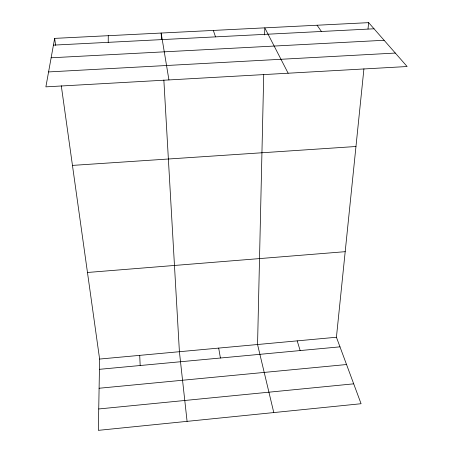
<?xml version="1.0" encoding="UTF-8"?>
<svg xmlns="http://www.w3.org/2000/svg" width="453" height="453" viewBox="0 0 453 453"><rect width="100%" height="100%" fill="white"/><g stroke="black" fill="none" stroke-linecap="round" stroke-linejoin="round"><path stroke-width="0.68" d="M108.222 42.339L108.273 35.691M61.291 85.781L99.609 359.059L98.358 430.35L361.075 403.725L336.426 337.253L363.923 68.822M263.725 74.462L257.559 344.518L273.788 412.575M264.626 34.915L264.79 27.854L288.142 73.222M368.006 28.947L368.651 22.65L54.643 38.38L45.883 86.857L407.117 66.523L368.651 22.65M98.731 408.963L353.697 383.833M99.094 388.249L346.539 364.529M99.428 369.32L339.982 346.845M99.609 359.059L336.426 337.253M87.469 272.48L345.192 251.681M72.452 165.402L355.962 146.5M48.584 71.925L395.316 53.063M51.138 57.78L384.104 40.277M53.426 45.13L374.036 28.794M317.083 25.232L321.42 31.472M213.329 30.43L215.52 36.869M297.202 340.866L300.152 350.565M218.686 348.097L220.413 358.017M168.935 79.932L161.16 33.046L161.523 39.36M54.643 38.38L55.623 45.351M187.083 421.358L179.405 351.715L163.856 80.045M139.711 355.367L140.181 365.509"/></g></svg>
